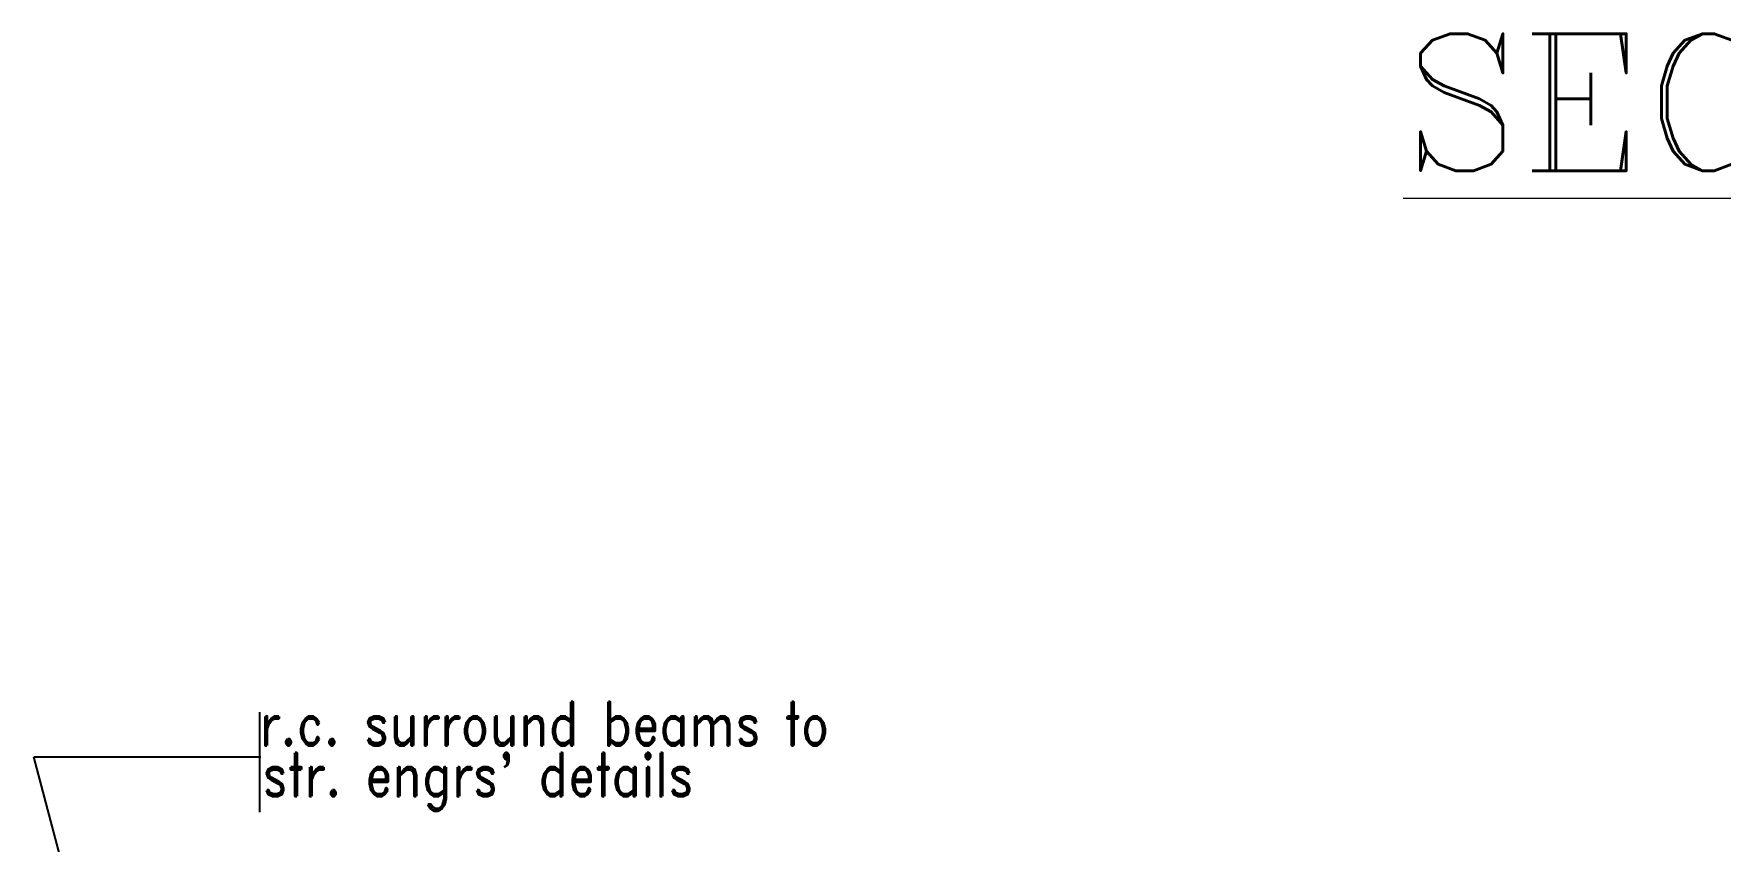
# Model space of a CAD drawing. Header units: inches. Extents: x 23 to 2032867, y 13 to 664695.
# Drawn here: x 1244889 to 1251239, y 505325 to 508367 of the extents above; entities that cross this region are included whole.
import ezdxf

# ---------------------------------------------------------------- set-up
doc = ezdxf.new("R2010")
doc.units = ezdxf.units.IN
doc.header["$MEASUREMENT"] = 0
doc.layers.add('TXT1', color=4, linetype='Continuous', lineweight=13)
doc.layers.add('TXT2', color=7, linetype='Continuous', lineweight=0)
doc.styles.add('ROMANC', font='romanc.shx', dxfattribs={"height": 200})
doc.styles.add('TXT1', font='romand__.ttf', dxfattribs={"width": 0.8, "height": 100})

msp = doc.modelspace()

# ---------------------------------------------------------------- linework, layer by layer
for p, q in [((1245740.023, 505434.273), (1245740.023, 505811.478)), ((1244889.215, 505643.282), (1245743.754, 505643.282)), ((1245806.108, 502179.453), (1244889.215, 505643.282))]:
    msp.add_line(p, q)

# ---------------------------------------------------------------- texts
at = {"layer": 'TXT1', "style": 'ROMANC'}
msp.add_text('%%USECTION  S* - S* ', height=515.97, dxfattribs=at).set_placement((1250044.351, 507850.783))
at = {"layer": 'TXT2', "style": 'TXT1', "width": 0.8}
for s, p in [('r.c. surround beams to', (1245738.927, 505686.242)), ("str. engrs' details", (1245750.194, 505494.231))]:
    msp.add_text(s, height=163.8, dxfattribs=at).set_placement(p)

doc.saveas('drawing.dxf')
